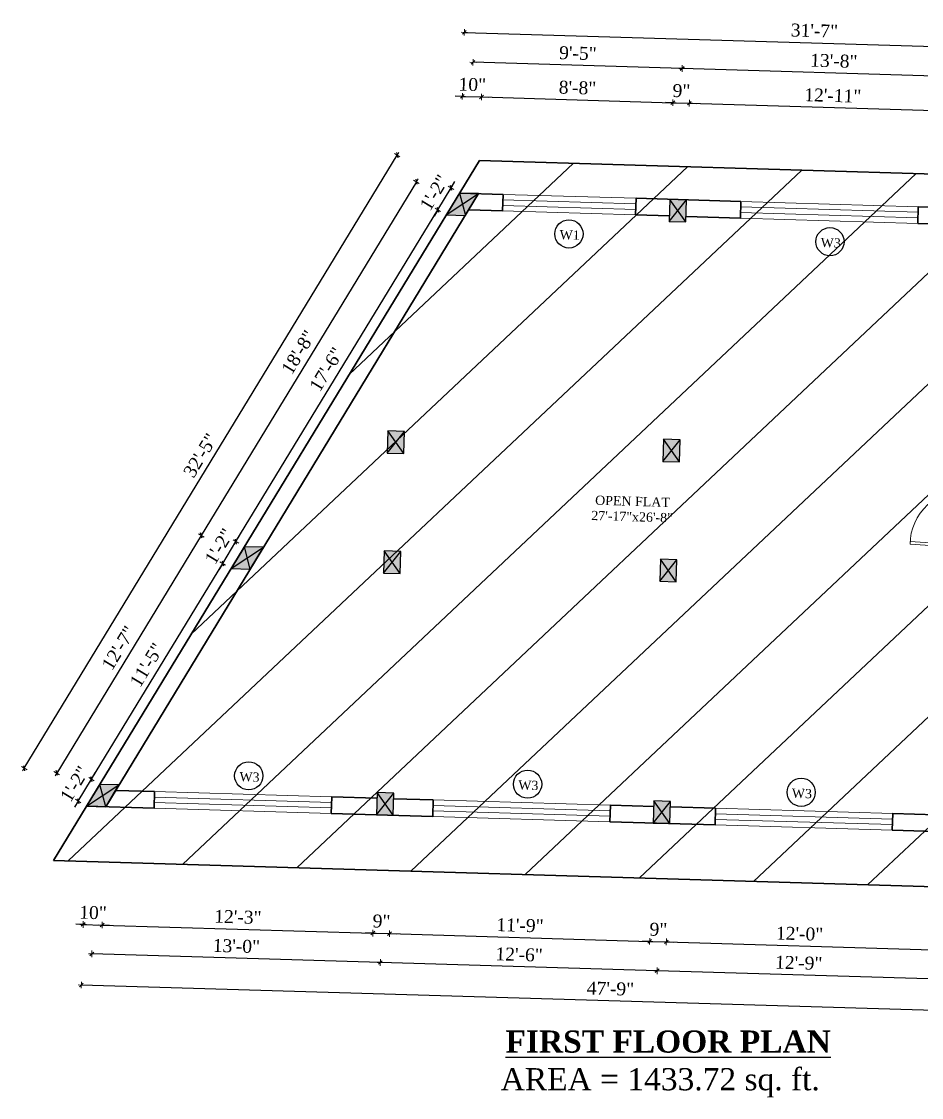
# Model space of a CAD drawing. Header units: inches. Extents: x 4069 to 291496, y -47643 to 12535.
# Drawn here: x 120835 to 121322, y -23437 to -22855 of the extents above; entities that cross this region are included whole.
import ezdxf

# ---------------------------------------------------------------- set-up
doc = ezdxf.new("R2010")
doc.units = ezdxf.units.IN
doc.header["$LTSCALE"] = 5
doc.header["$MEASUREMENT"] = 0
for name, color, linetype, lineweight in [('A-WALL', 7, 'Continuous', 9), ('Dimension', 7, 'Continuous', 18), ('DOOR', 62, 'Continuous', 0), ('Dw', 2, 'Continuous', 18)]:
    doc.layers.add(name, color=color, linetype=linetype, lineweight=lineweight)
doc.layers.add('dim line', color=7, linetype='Continuous', lineweight=15, true_color=0xfab2b2)
doc.layers.add('TEXT', color=6, linetype='Continuous')
doc.layers.add('WALL', color=7, linetype='Continuous')
doc.styles.add('ordinary', font='times.ttf')
doc.dimstyles.new('Copy of 96', dxfattribs={"dimtxt": 7, "dimasz": 4, "dimexe": 0.5, "dimexo": 0.5, "dimgap": 3, "dimtad": 1, "dimdec": 1, "dimzin": 11, "dimdsep": 46, "dimlunit": 4, "dimtxsty": 'ordinary', "dimblk": 'OBLIQUE', "dimcen": 0.09, "dimse1": 1, "dimse2": 1, "dimclrt": 6, "dimazin": 0, "dimtfac": 1, "dimtdec": 1, "dimtix": 1, "dimtmove": 2, "dimatfit": 3, "dimldrblk": 'leader', "dimfxl": 0.5, "dimfxlon": 1, "dimtolj": 1, "dimtzin": 0, "dimarcsym": 0})

# ---------------------------------------------------------------- blocks, each defined once
blk = doc.blocks.new('c2a')
at = {"color": 1, "ltscale": 5}
for p, q in [((18091.63, 4625.76), (18084.82, 4613.76)), ((18101.98, 4625.76), (18091.63, 4625.76)), ((18095.17, 4613.76), (18101.98, 4625.76)), ((18084.82, 4613.76), (18095.17, 4613.76))]:
    blk.add_line(p, q, dxfattribs=at)
blk = doc.blocks.new('A$C27B36B59')
at = {"layer": 'DOOR'}
for p, q in [((0, 4), (0, 0)), ((2.5, 4), (0, 4)), ((0, 0), (3, 0)), ((2.5, 2.5), (2.5, 4)), ((3, 2.5), (2.5, 2.5)), ((3, 0), (3, 2.5))]:
    blk.add_line(p, q, dxfattribs=at)
for centre, radius, start, end in [((-1.4, -0.54), 4.75, 22.14107, 72.83803), ((1.34, 2.09), 1.64, 45.13802, 144.89476), ((2.21, 0.3), 2.49, 83.31492, 152.65798), ((0.13, 0.37), 2.05, 349.48753, 93.68048), ((1.96, -0.47), 2.01, 58.74475, 166.49498), ((-0.06, 0.32), 1.13, 343.54197, 86.94698), ((2.08, -0.4), 1.17, 38.28162, 160.15192)]:
    blk.add_arc(centre, radius, start, end, dxfattribs=at)
blk = doc.blocks.new('D2')
at = {"layer": 'DOOR'}
for p, q in [((74473.95, 24047.59), (74473.95, 24018.09)), ((74473.95, 24047.59), (74475.45, 24047.59)), ((74475.45, 24047.59), (74475.45, 24018.13))]:
    blk.add_line(p, q, dxfattribs=at)
blk.add_arc((74473.95, 24047.59), 29.5, 180, 272.9146, dxfattribs=at)
at = {"layer": 'DOOR', "xscale": -1, "rotation": 180}
blk.add_blockref('A$C27B36B59', (74441.95, 24050.09), dxfattribs=at)
at = {"layer": 'DOOR', "rotation": 180}
blk.add_blockref('A$C27B36B59', (74477.95, 24050.09), dxfattribs=at)
blk = doc.blocks.new('oblique')
at = {"color": 0, "lineweight": -2}
blk.add_line((0.25, 0.25), (-0.25, -0.25), dxfattribs=at)
at = {"layer": 'dim line', "lineweight": 9}
for p, q in [((-0.4375, 0), (0.4375, 0)), ((0, 0.4375), (0, -0.4375))]:
    blk.add_line(p, q, dxfattribs=at)
blk = doc.blocks.new('*D3233')
at = {"layer": 'A-WALL', "color": 0, "lineweight": -2, "ltscale": 50, "transparency": 16777216}
blk.add_line((121332.22, -23373.31), (121179.29, -23368.75), dxfattribs=at)
at = {"layer": 'Defpoints', "color": 0, "ltscale": 50, "transparency": 16777216}
for p in [(121181.67, -23288.85), (121334.61, -23293.42), (121179.29, -23368.75)]:
    blk.add_point(p, dxfattribs=at)
at = {"layer": 'A-WALL', "color": 0, "lineweight": -2, "ltscale": 50, "transparency": 16777216, "xscale": 4, "yscale": 4, "zscale": 4}
for p, rotation in [((121179.29, -23368.75), 178.2899854281422), ((121332.22, -23373.31), 358.2899854281421)]:
    blk.add_blockref('oblique', p, dxfattribs=dict(at, rotation=rotation))
at = {"layer": 'A-WALL', "color": 6, "ltscale": 50, "transparency": 16777216, "insert": (121255.95, -23364.46), "char_height": 7, "attachment_point": 5, "rotation": 358.28999, "style": 'ordinary'}
blk.add_mtext('\\A1;12\'-9"', dxfattribs=at)
blk = doc.blocks.new('_OBLIQUE')
at = {"color": 0, "linetype": 'ByBlock'}
blk.add_line((-0.5, -0.5), (0.5, 0.5), dxfattribs=at)
blk = doc.blocks.new('leader')
at = {"layer": 'Dimension'}
for p, q in [((0, -4.33), (0, 4.33)), ((-4.42, 0), (4.42, 0))]:
    blk.add_line(p, q, dxfattribs=at)
blk = doc.blocks.new('*D3234')
at = {"layer": 'A-WALL', "color": 0, "lineweight": -2, "ltscale": 50, "transparency": 16777216}
blk.add_line((121179.29, -23368.75), (121029.36, -23364.27), dxfattribs=at)
at = {"layer": 'Defpoints', "color": 0, "ltscale": 50, "transparency": 16777216}
for p in [(121031.74, -23284.38), (121181.67, -23288.85), (121029.36, -23364.27)]:
    blk.add_point(p, dxfattribs=at)
at = {"layer": 'A-WALL', "color": 0, "lineweight": -2, "ltscale": 50, "transparency": 16777216, "xscale": 4, "yscale": 4, "zscale": 4}
for p, rotation in [((121029.36, -23364.27), 178.2899854281422), ((121179.29, -23368.75), 358.2899854281421)]:
    blk.add_blockref('oblique', p, dxfattribs=dict(at, rotation=rotation))
at = {"layer": 'A-WALL', "color": 6, "ltscale": 50, "transparency": 16777216, "insert": (121104.52, -23359.95), "char_height": 7, "attachment_point": 5, "rotation": 358.28999, "style": 'ordinary'}
blk.add_mtext('\\A1;12\'-6"', dxfattribs=at)
blk = doc.blocks.new('*D3235')
at = {"layer": 'A-WALL', "color": 0, "lineweight": -2, "ltscale": 50, "transparency": 16777216}
blk.add_line((121029.36, -23364.27), (120873.1, -23359.6), dxfattribs=at)
at = {"layer": 'Defpoints', "color": 0, "ltscale": 50, "transparency": 16777216}
for p in [(120875.49, -23279.71), (121031.74, -23284.38), (120873.1, -23359.6)]:
    blk.add_point(p, dxfattribs=at)
at = {"layer": 'A-WALL', "color": 0, "lineweight": -2, "ltscale": 50, "transparency": 16777216, "xscale": 4, "yscale": 4, "zscale": 4}
for p, rotation in [((120873.1, -23359.6), 178.2899854281422), ((121029.36, -23364.27), 358.2899854281421)]:
    blk.add_blockref('oblique', p, dxfattribs=dict(at, rotation=rotation))
at = {"layer": 'A-WALL', "color": 6, "ltscale": 50, "transparency": 16777216, "insert": (120951.42, -23355.38), "char_height": 7, "attachment_point": 5, "rotation": 358.28999, "style": 'ordinary'}
blk.add_mtext('\\A1;13\'-0"', dxfattribs=at)
blk = doc.blocks.new('*D3236')
at = {"layer": 'A-WALL', "color": 0, "lineweight": -2, "ltscale": 50, "transparency": 16777216}
blk.add_line((121440.17, -23393.57), (120867.42, -23376.47), dxfattribs=at)
at = {"layer": 'Defpoints', "color": 0, "ltscale": 50, "transparency": 16777216}
for p in [(120870.31, -23279.56), (121443.06, -23296.66), (120867.42, -23376.47)]:
    blk.add_point(p, dxfattribs=at)
at = {"layer": 'A-WALL', "color": 0, "lineweight": -2, "ltscale": 50, "transparency": 16777216, "xscale": 4, "yscale": 4, "zscale": 4}
for p, rotation in [((120867.42, -23376.47), 178.2899854281422), ((121440.17, -23393.57), 358.2899854281421)]:
    blk.add_blockref('oblique', p, dxfattribs=dict(at, rotation=rotation))
at = {"layer": 'A-WALL', "color": 6, "ltscale": 50, "transparency": 16777216, "insert": (121153.99, -23378.45), "char_height": 7, "attachment_point": 5, "rotation": 358.28999, "style": 'ordinary'}
blk.add_mtext('\\A1;47\'-9"', dxfattribs=at)
blk = doc.blocks.new('*D3237')
at = {"layer": 'A-WALL', "color": 0, "lineweight": -2, "ltscale": 50, "transparency": 16777216}
for p, q in [((120872.92, -23264.99), (120875, -23261.57)), ((120865.75, -23276.78), (120872.92, -23264.99)), ((120865.75, -23276.78), (120863.67, -23280.2))]:
    blk.add_line(p, q, dxfattribs=at)
at = {"layer": 'Defpoints', "color": 0, "ltscale": 50, "transparency": 16777216}
for p in [(120872.92, -23264.99), (120877.48, -23267.77), (120870.31, -23279.56)]:
    blk.add_point(p, dxfattribs=at)
at = {"layer": 'A-WALL', "color": 0, "lineweight": -2, "ltscale": 50, "transparency": 16777216, "xscale": 4, "yscale": 4, "zscale": 4}
for p, rotation in [((120872.92, -23264.99), 238.701470922421), ((120865.75, -23276.78), 58.70147092242097)]:
    blk.add_blockref('oblique', p, dxfattribs=dict(at, rotation=rotation))
at = {"layer": 'A-WALL', "color": 6, "ltscale": 50, "transparency": 16777216, "insert": (120863.78, -23267.51), "char_height": 7, "attachment_point": 5, "rotation": 58.70147, "style": 'ordinary'}
blk.add_mtext('\\A1;1\'-2"', dxfattribs=at)
blk = doc.blocks.new('*D3238')
at = {"layer": 'A-WALL', "color": 0, "lineweight": -2, "ltscale": 50, "transparency": 16777216}
blk.add_line((120872.92, -23264.99), (120944.01, -23148.06), dxfattribs=at)
at = {"layer": 'Defpoints', "color": 0, "ltscale": 50, "transparency": 16777216}
for p in [(120944.01, -23148.06), (120948.57, -23150.84), (120877.48, -23267.77)]:
    blk.add_point(p, dxfattribs=at)
at = {"layer": 'A-WALL', "color": 0, "lineweight": -2, "ltscale": 50, "transparency": 16777216, "xscale": 4, "yscale": 4, "zscale": 4}
for p, rotation in [((120944.01, -23148.06), 58.70147092269985), ((120872.92, -23264.99), 238.7014709226999)]:
    blk.add_blockref('oblique', p, dxfattribs=dict(at, rotation=rotation))
at = {"layer": 'A-WALL', "color": 6, "ltscale": 50, "transparency": 16777216, "insert": (120902.86, -23203.12), "char_height": 7, "attachment_point": 5, "rotation": 58.70147, "style": 'ordinary'}
blk.add_mtext('\\A1;11\'-5"', dxfattribs=at)
blk = doc.blocks.new('*D3239')
at = {"layer": 'A-WALL', "color": 0, "lineweight": -2, "ltscale": 50, "transparency": 16777216}
for p, q in [((120951.18, -23136.27), (120953.26, -23132.85)), ((120944.01, -23148.06), (120951.18, -23136.27)), ((120944.01, -23148.06), (120941.93, -23151.48))]:
    blk.add_line(p, q, dxfattribs=at)
at = {"layer": 'Defpoints', "color": 0, "ltscale": 50, "transparency": 16777216}
for p in [(120951.18, -23136.27), (120955.74, -23139.05), (120948.57, -23150.84)]:
    blk.add_point(p, dxfattribs=at)
at = {"layer": 'A-WALL', "color": 0, "lineweight": -2, "ltscale": 50, "transparency": 16777216, "xscale": 4, "yscale": 4, "zscale": 4}
for p, rotation in [((120951.18, -23136.27), 238.7014709226999), ((120944.01, -23148.06), 58.70147092269987)]:
    blk.add_blockref('oblique', p, dxfattribs=dict(at, rotation=rotation))
at = {"layer": 'A-WALL', "color": 6, "ltscale": 50, "transparency": 16777216, "insert": (120942.04, -23138.79), "char_height": 7, "attachment_point": 5, "rotation": 58.70147, "style": 'ordinary'}
blk.add_mtext('\\A1;1\'-2"', dxfattribs=at)
blk = doc.blocks.new('*D3240')
at = {"layer": 'A-WALL', "color": 0, "lineweight": -2, "ltscale": 50, "transparency": 16777216}
blk.add_line((120951.18, -23136.27), (121060.5, -22956.45), dxfattribs=at)
at = {"layer": 'Defpoints', "color": 0, "ltscale": 50, "transparency": 16777216}
for p in [(121060.5, -22956.45), (121065.07, -22959.23), (120955.74, -23139.05)]:
    blk.add_point(p, dxfattribs=at)
at = {"layer": 'A-WALL', "color": 0, "lineweight": -2, "ltscale": 50, "transparency": 16777216, "xscale": 4, "yscale": 4, "zscale": 4}
for p, rotation in [((121060.5, -22956.45), 58.70147092269985), ((120951.18, -23136.27), 238.7014709226999)]:
    blk.add_blockref('oblique', p, dxfattribs=dict(at, rotation=rotation))
at = {"layer": 'A-WALL', "color": 6, "ltscale": 50, "transparency": 16777216, "insert": (121000.23, -23042.95), "char_height": 7, "attachment_point": 5, "rotation": 58.70147, "style": 'ordinary'}
blk.add_mtext('\\A1;17\'-6"', dxfattribs=at)
blk = doc.blocks.new('*D3241')
at = {"layer": 'A-WALL', "color": 0, "lineweight": -2, "ltscale": 50, "transparency": 16777216}
for p, q in [((121067.67, -22944.66), (121069.75, -22941.24)), ((121060.5, -22956.45), (121067.67, -22944.66)), ((121060.5, -22956.45), (121058.42, -22959.87))]:
    blk.add_line(p, q, dxfattribs=at)
at = {"layer": 'Defpoints', "color": 0, "ltscale": 50, "transparency": 16777216}
for p in [(121067.67, -22944.66), (121072.24, -22947.44), (121065.07, -22959.23)]:
    blk.add_point(p, dxfattribs=at)
at = {"layer": 'A-WALL', "color": 0, "lineweight": -2, "ltscale": 50, "transparency": 16777216, "xscale": 4, "yscale": 4, "zscale": 4}
for p, rotation in [((121067.67, -22944.66), 238.7014709226999), ((121060.5, -22956.45), 58.70147092269987)]:
    blk.add_blockref('oblique', p, dxfattribs=dict(at, rotation=rotation))
at = {"layer": 'A-WALL', "color": 6, "ltscale": 50, "transparency": 16777216, "insert": (121058.53, -22947.18), "char_height": 7, "attachment_point": 5, "rotation": 58.70147, "style": 'ordinary'}
blk.add_mtext('\\A1;1\'-2"', dxfattribs=at)
blk = doc.blocks.new('*D3242')
at = {"layer": 'A-WALL', "color": 0, "lineweight": -2, "ltscale": 50, "transparency": 16777216}
blk.add_line((121048.87, -22941.3), (120932.38, -23132.91), dxfattribs=at)
at = {"layer": 'Defpoints', "color": 0, "ltscale": 50, "transparency": 16777216}
for p in [(121068.65, -22953.33), (120932.38, -23132.91), (120952.16, -23144.94)]:
    blk.add_point(p, dxfattribs=at)
at = {"layer": 'A-WALL', "color": 0, "lineweight": -2, "ltscale": 50, "transparency": 16777216, "xscale": 4, "yscale": 4, "zscale": 4}
for p, rotation in [((121048.87, -22941.3), 58.70147092240706), ((120932.38, -23132.91), 238.7014709224071)]:
    blk.add_blockref('oblique', p, dxfattribs=dict(at, rotation=rotation))
at = {"layer": 'A-WALL', "color": 6, "ltscale": 50, "transparency": 16777216, "insert": (120985.02, -23033.7), "char_height": 7, "attachment_point": 5, "rotation": 58.70147, "style": 'ordinary'}
blk.add_mtext('\\A1;18\'-8"', dxfattribs=at)
blk = doc.blocks.new('*D3243')
at = {"layer": 'A-WALL', "color": 0, "lineweight": -2, "ltscale": 50, "transparency": 16777216}
blk.add_line((120932.38, -23132.91), (120854.12, -23261.64), dxfattribs=at)
at = {"layer": 'Defpoints', "color": 0, "ltscale": 50, "transparency": 16777216}
for p in [(120952.16, -23144.94), (120854.12, -23261.64), (120873.9, -23273.66)]:
    blk.add_point(p, dxfattribs=at)
at = {"layer": 'A-WALL', "color": 0, "lineweight": -2, "ltscale": 50, "transparency": 16777216, "xscale": 4, "yscale": 4, "zscale": 4}
for p, rotation in [((120932.38, -23132.91), 58.70147092269987), ((120854.12, -23261.64), 238.7014709226999)]:
    blk.add_blockref('oblique', p, dxfattribs=dict(at, rotation=rotation))
at = {"layer": 'A-WALL', "color": 6, "ltscale": 50, "transparency": 16777216, "insert": (120887.63, -23193.86), "char_height": 7, "attachment_point": 5, "rotation": 58.70147, "style": 'ordinary'}
blk.add_mtext('\\A1;12\'-7"', dxfattribs=at)
blk = doc.blocks.new('*D3244')
at = {"layer": 'A-WALL', "color": 0, "lineweight": -2, "ltscale": 50, "transparency": 16777216}
blk.add_line((120836.54, -23259.02), (121038.46, -22926.9), dxfattribs=at)
at = {"layer": 'Defpoints', "color": 0, "ltscale": 50, "transparency": 16777216}
for p in [(121038.46, -22926.9), (121072.24, -22947.44), (120870.31, -23279.56)]:
    blk.add_point(p, dxfattribs=at)
at = {"layer": 'A-WALL', "color": 0, "lineweight": -2, "ltscale": 50, "transparency": 16777216, "xscale": 4, "yscale": 4, "zscale": 4}
for p, rotation in [((121038.46, -22926.9), 58.70147092240533), ((120836.54, -23259.02), 238.7014709224053)]:
    blk.add_blockref('oblique', p, dxfattribs=dict(at, rotation=rotation))
at = {"layer": 'A-WALL', "color": 6, "ltscale": 50, "transparency": 16777216, "insert": (120931.89, -23089.55), "char_height": 7, "attachment_point": 5, "rotation": 58.70147, "style": 'ordinary'}
blk.add_mtext('\\A1;32\'-5"', dxfattribs=at)
blk = doc.blocks.new('*D3245')
at = {"layer": 'A-WALL', "color": 0, "lineweight": -2, "ltscale": 50, "transparency": 16777216}
for p, q in [((121073.8, -22895.09), (121069.8, -22894.97)), ((121073.8, -22895.09), (121084.14, -22895.4)), ((121084.14, -22895.4), (121088.14, -22895.52))]:
    blk.add_line(p, q, dxfattribs=at)
at = {"layer": 'Defpoints', "color": 0, "ltscale": 50, "transparency": 16777216}
for p in [(121084.14, -22895.4), (121072.24, -22947.44), (121082.58, -22947.74)]:
    blk.add_point(p, dxfattribs=at)
at = {"layer": 'A-WALL', "color": 0, "lineweight": -2, "ltscale": 50, "transparency": 16777216, "xscale": 4, "yscale": 4, "zscale": 4}
for p, rotation in [((121073.8, -22895.09), 358.2899854281655), ((121084.14, -22895.4), 178.2899854281655)]:
    blk.add_blockref('oblique', p, dxfattribs=dict(at, rotation=rotation))
at = {"layer": 'A-WALL', "color": 6, "ltscale": 50, "transparency": 16777216, "insert": (121079.17, -22888.68), "char_height": 7, "attachment_point": 5, "rotation": 358.28999, "style": 'ordinary'}
blk.add_mtext('\\A1;10"', dxfattribs=at)
blk = doc.blocks.new('*D3246')
at = {"layer": 'A-WALL', "color": 0, "lineweight": -2, "ltscale": 50, "transparency": 16777216}
blk.add_line((121084.14, -22895.4), (121187.75, -22898.49), dxfattribs=at)
at = {"layer": 'Defpoints', "color": 0, "ltscale": 50, "transparency": 16777216}
for p in [(121187.75, -22898.49), (121082.58, -22947.74), (121186.18, -22950.84)]:
    blk.add_point(p, dxfattribs=at)
at = {"layer": 'A-WALL', "color": 0, "lineweight": -2, "ltscale": 50, "transparency": 16777216, "xscale": 4, "yscale": 4, "zscale": 4}
for p, rotation in [((121084.14, -22895.4), 178.2899854281422), ((121187.75, -22898.49), 358.2899854281421)]:
    blk.add_blockref('oblique', p, dxfattribs=dict(at, rotation=rotation))
at = {"layer": 'A-WALL', "color": 6, "ltscale": 50, "transparency": 16777216, "insert": (121136.14, -22890.38), "char_height": 7, "attachment_point": 5, "rotation": 358.28999, "style": 'ordinary'}
blk.add_mtext('\\A1;8\'-8"', dxfattribs=at)
blk = doc.blocks.new('*D3247')
at = {"layer": 'A-WALL', "color": 0, "lineweight": -2, "ltscale": 50, "transparency": 16777216}
for p, q in [((121187.75, -22898.49), (121183.75, -22898.37)), ((121187.75, -22898.49), (121196.74, -22898.76)), ((121196.74, -22898.76), (121200.74, -22898.88))]:
    blk.add_line(p, q, dxfattribs=at)
at = {"layer": 'Defpoints', "color": 0, "ltscale": 50, "transparency": 16777216}
for p in [(121196.74, -22898.76), (121186.18, -22950.84), (121195.18, -22951.11)]:
    blk.add_point(p, dxfattribs=at)
at = {"layer": 'A-WALL', "color": 0, "lineweight": -2, "ltscale": 50, "transparency": 16777216, "xscale": 4, "yscale": 4, "zscale": 4}
for p, rotation in [((121187.75, -22898.49), 358.2899854281421), ((121196.74, -22898.76), 178.2899854281422)]:
    blk.add_blockref('oblique', p, dxfattribs=dict(at, rotation=rotation))
at = {"layer": 'A-WALL', "color": 6, "ltscale": 50, "transparency": 16777216, "insert": (121192.44, -22892.06), "char_height": 7, "attachment_point": 5, "rotation": 358.28999, "style": 'ordinary'}
blk.add_mtext('\\A1;9"', dxfattribs=at)
blk = doc.blocks.new('*D3248')
at = {"layer": 'A-WALL', "color": 0, "lineweight": -2, "ltscale": 50, "transparency": 16777216}
blk.add_line((121196.74, -22898.76), (121351.67, -22903.38), dxfattribs=at)
at = {"layer": 'Defpoints', "color": 0, "ltscale": 50, "transparency": 16777216}
for p in [(121351.67, -22903.38), (121195.18, -22951.11), (121350.11, -22955.73)]:
    blk.add_point(p, dxfattribs=at)
at = {"layer": 'A-WALL', "color": 0, "lineweight": -2, "ltscale": 50, "transparency": 16777216, "xscale": 4, "yscale": 4, "zscale": 4}
for p, rotation in [((121196.74, -22898.76), 178.2899854281422), ((121351.67, -22903.38), 358.2899854281421)]:
    blk.add_blockref('oblique', p, dxfattribs=dict(at, rotation=rotation))
at = {"layer": 'A-WALL', "color": 6, "ltscale": 50, "transparency": 16777216, "insert": (121274.4, -22894.57), "char_height": 7, "attachment_point": 5, "rotation": 358.28999, "style": 'ordinary'}
blk.add_mtext('\\A1;12\'-11"', dxfattribs=at)
blk = doc.blocks.new('*D3253')
at = {"layer": 'A-WALL', "color": 0, "lineweight": -2, "ltscale": 50, "transparency": 16777216}
blk.add_line((121356.73, -22884.85), (121192.8, -22879.96), dxfattribs=at)
at = {"layer": 'Defpoints', "color": 0, "ltscale": 50, "transparency": 16777216}
for p in [(121192.8, -22879.96), (121190.68, -22950.97), (121354.61, -22955.87)]:
    blk.add_point(p, dxfattribs=at)
at = {"layer": 'A-WALL', "color": 0, "lineweight": -2, "ltscale": 50, "transparency": 16777216, "xscale": 4, "yscale": 4, "zscale": 4}
for p, rotation in [((121192.8, -22879.96), 178.2899854281422), ((121356.73, -22884.85), 358.2899854281421)]:
    blk.add_blockref('oblique', p, dxfattribs=dict(at, rotation=rotation))
at = {"layer": 'A-WALL', "color": 6, "ltscale": 50, "transparency": 16777216, "insert": (121274.96, -22875.84), "char_height": 7, "attachment_point": 5, "rotation": 358.28999, "style": 'ordinary'}
blk.add_mtext('\\A1;13\'-8"', dxfattribs=at)
blk = doc.blocks.new('*D3254')
at = {"layer": 'A-WALL', "color": 0, "lineweight": -2, "ltscale": 50, "transparency": 16777216}
blk.add_line((121192.8, -22879.96), (121079.53, -22876.57), dxfattribs=at)
at = {"layer": 'Defpoints', "color": 0, "ltscale": 50, "transparency": 16777216}
for p in [(121079.53, -22876.57), (121077.41, -22947.59), (121190.68, -22950.97)]:
    blk.add_point(p, dxfattribs=at)
at = {"layer": 'A-WALL', "color": 0, "lineweight": -2, "ltscale": 50, "transparency": 16777216, "xscale": 4, "yscale": 4, "zscale": 4}
for p, rotation in [((121079.53, -22876.57), 178.2899854281422), ((121192.8, -22879.96), 358.2899854281421)]:
    blk.add_blockref('oblique', p, dxfattribs=dict(at, rotation=rotation))
at = {"layer": 'A-WALL', "color": 6, "ltscale": 50, "transparency": 16777216, "insert": (121136.36, -22871.7), "char_height": 7, "attachment_point": 5, "rotation": 358.28999, "style": 'ordinary'}
blk.add_mtext('\\A1;9\'-5"', dxfattribs=at)
blk = doc.blocks.new('*D3255')
at = {"layer": 'A-WALL', "color": 0, "lineweight": -2, "ltscale": 50, "transparency": 16777216}
blk.add_line((121074.83, -22860.41), (121453.66, -22871.72), dxfattribs=at)
at = {"layer": 'Defpoints', "color": 0, "ltscale": 50, "transparency": 16777216}
for p in [(121453.66, -22871.72), (121072.24, -22947.44), (121451.07, -22958.75)]:
    blk.add_point(p, dxfattribs=at)
at = {"layer": 'A-WALL', "color": 0, "lineweight": -2, "ltscale": 50, "transparency": 16777216, "xscale": 4, "yscale": 4, "zscale": 4}
for p, rotation in [((121074.83, -22860.41), 178.2899854281422), ((121453.66, -22871.72), 358.2899854281421)]:
    blk.add_blockref('oblique', p, dxfattribs=dict(at, rotation=rotation))
at = {"layer": 'A-WALL', "color": 6, "ltscale": 50, "transparency": 16777216, "insert": (121264.45, -22859.5), "char_height": 7, "attachment_point": 5, "rotation": 358.28999, "style": 'ordinary'}
blk.add_mtext('\\A1;31\'-7"', dxfattribs=at)
blk = doc.blocks.new('*D3256')
at = {"layer": 'A-WALL', "color": 0, "lineweight": -2, "ltscale": 50, "transparency": 16777216}
for p, q in [((120868.4, -23343.66), (120864.4, -23343.54)), ((120868.4, -23343.66), (120878.74, -23343.97)), ((120878.74, -23343.97), (120882.74, -23344.08))]:
    blk.add_line(p, q, dxfattribs=at)
at = {"layer": 'Defpoints', "color": 0, "ltscale": 50, "transparency": 16777216}
for p in [(120870.31, -23279.56), (120880.66, -23279.87), (120878.74, -23343.97)]:
    blk.add_point(p, dxfattribs=at)
at = {"layer": 'A-WALL', "color": 0, "lineweight": -2, "ltscale": 50, "transparency": 16777216, "xscale": 4, "yscale": 4, "zscale": 4}
for p, rotation in [((120868.4, -23343.66), 358.2899854281421), ((120878.74, -23343.97), 178.2899854281422)]:
    blk.add_blockref('oblique', p, dxfattribs=dict(at, rotation=rotation))
at = {"layer": 'A-WALL', "color": 6, "ltscale": 50, "transparency": 16777216, "insert": (120873.77, -23337.25), "char_height": 7, "attachment_point": 5, "rotation": 358.28999, "style": 'ordinary'}
blk.add_mtext('\\A1;10"', dxfattribs=at)
blk = doc.blocks.new('*D3257')
at = {"layer": 'A-WALL', "color": 0, "lineweight": -2, "ltscale": 50, "transparency": 16777216}
blk.add_line((120878.74, -23343.97), (121025.33, -23348.34), dxfattribs=at)
at = {"layer": 'Defpoints', "color": 0, "ltscale": 50, "transparency": 16777216}
for p in [(120880.66, -23279.87), (121027.24, -23284.24), (121025.33, -23348.34)]:
    blk.add_point(p, dxfattribs=at)
at = {"layer": 'A-WALL', "color": 0, "lineweight": -2, "ltscale": 50, "transparency": 16777216, "xscale": 4, "yscale": 4, "zscale": 4}
for p, rotation in [((120878.74, -23343.97), 178.2899854281422), ((121025.33, -23348.34), 358.2899854281421)]:
    blk.add_blockref('oblique', p, dxfattribs=dict(at, rotation=rotation))
at = {"layer": 'A-WALL', "color": 6, "ltscale": 50, "transparency": 16777216, "insert": (120952.23, -23339.6), "char_height": 7, "attachment_point": 5, "rotation": 358.28999, "style": 'ordinary'}
blk.add_mtext('\\A1;12\'-3"', dxfattribs=at)
blk = doc.blocks.new('*D3258')
at = {"layer": 'A-WALL', "color": 0, "lineweight": -2, "ltscale": 50, "transparency": 16777216}
for p, q in [((121025.33, -23348.34), (121021.33, -23348.22)), ((121025.33, -23348.34), (121034.33, -23348.61)), ((121034.33, -23348.61), (121038.32, -23348.73))]:
    blk.add_line(p, q, dxfattribs=at)
at = {"layer": 'Defpoints', "color": 0, "ltscale": 50, "transparency": 16777216}
for p in [(121027.24, -23284.24), (121036.24, -23284.51), (121034.33, -23348.61)]:
    blk.add_point(p, dxfattribs=at)
at = {"layer": 'A-WALL', "color": 0, "lineweight": -2, "ltscale": 50, "transparency": 16777216, "xscale": 4, "yscale": 4, "zscale": 4}
for p, rotation in [((121025.33, -23348.34), 358.2899854281421), ((121034.33, -23348.61), 178.2899854281422)]:
    blk.add_blockref('oblique', p, dxfattribs=dict(at, rotation=rotation))
at = {"layer": 'A-WALL', "color": 6, "ltscale": 50, "transparency": 16777216, "insert": (121030.02, -23341.91), "char_height": 7, "attachment_point": 5, "rotation": 358.28999, "style": 'ordinary'}
blk.add_mtext('\\A1;9"', dxfattribs=at)
blk = doc.blocks.new('*D3259')
at = {"layer": 'A-WALL', "color": 0, "lineweight": -2, "ltscale": 50, "transparency": 16777216}
blk.add_line((121034.33, -23348.61), (121175.26, -23352.82), dxfattribs=at)
at = {"layer": 'Defpoints', "color": 0, "ltscale": 50, "transparency": 16777216}
for p in [(121036.24, -23284.51), (121177.18, -23288.72), (121175.26, -23352.82)]:
    blk.add_point(p, dxfattribs=at)
at = {"layer": 'A-WALL', "color": 0, "lineweight": -2, "ltscale": 50, "transparency": 16777216, "xscale": 4, "yscale": 4, "zscale": 4}
for p, rotation in [((121034.33, -23348.61), 178.2899854281422), ((121175.26, -23352.82), 358.2899854281421)]:
    blk.add_blockref('oblique', p, dxfattribs=dict(at, rotation=rotation))
at = {"layer": 'A-WALL', "color": 6, "ltscale": 50, "transparency": 16777216, "insert": (121104.99, -23344.15), "char_height": 7, "attachment_point": 5, "rotation": 358.28999, "style": 'ordinary'}
blk.add_mtext('\\A1;11\'-9"', dxfattribs=at)
blk = doc.blocks.new('*D3260')
at = {"layer": 'A-WALL', "color": 0, "lineweight": -2, "ltscale": 50, "transparency": 16777216}
for p, q in [((121175.26, -23352.82), (121171.26, -23352.7)), ((121175.26, -23352.82), (121184.26, -23353.09)), ((121184.26, -23353.09), (121188.26, -23353.21))]:
    blk.add_line(p, q, dxfattribs=at)
at = {"layer": 'Defpoints', "color": 0, "ltscale": 50, "transparency": 16777216}
for p in [(121177.18, -23288.72), (121186.17, -23288.99), (121184.26, -23353.09)]:
    blk.add_point(p, dxfattribs=at)
at = {"layer": 'A-WALL', "color": 0, "lineweight": -2, "ltscale": 50, "transparency": 16777216, "xscale": 4, "yscale": 4, "zscale": 4}
for p, rotation in [((121175.26, -23352.82), 358.2899854281421), ((121184.26, -23353.09), 178.2899854281422)]:
    blk.add_blockref('oblique', p, dxfattribs=dict(at, rotation=rotation))
at = {"layer": 'A-WALL', "color": 6, "ltscale": 50, "transparency": 16777216, "insert": (121179.96, -23346.38), "char_height": 7, "attachment_point": 5, "rotation": 358.28999, "style": 'ordinary'}
blk.add_mtext('\\A1;9"', dxfattribs=at)
blk = doc.blocks.new('*D3261')
at = {"layer": 'A-WALL', "color": 0, "lineweight": -2, "ltscale": 50, "transparency": 16777216}
blk.add_line((121184.26, -23353.09), (121328.19, -23357.38), dxfattribs=at)
at = {"layer": 'Defpoints', "color": 0, "ltscale": 50, "transparency": 16777216}
for p in [(121186.17, -23288.99), (121330.11, -23293.29), (121328.19, -23357.38)]:
    blk.add_point(p, dxfattribs=at)
at = {"layer": 'A-WALL', "color": 0, "lineweight": -2, "ltscale": 50, "transparency": 16777216, "xscale": 4, "yscale": 4, "zscale": 4}
for p, rotation in [((121184.26, -23353.09), 178.2899854281422), ((121328.19, -23357.38), 358.2899854281421)]:
    blk.add_blockref('oblique', p, dxfattribs=dict(at, rotation=rotation))
at = {"layer": 'A-WALL', "color": 6, "ltscale": 50, "transparency": 16777216, "insert": (121256.42, -23348.68), "char_height": 7, "attachment_point": 5, "rotation": 358.28999, "style": 'ordinary'}
blk.add_mtext('\\A1;12\'-0"', dxfattribs=at)
blk = doc.blocks.new('*D3265')
at = {"layer": 'A-WALL', "color": 0, "lineweight": -2, "ltscale": 50, "transparency": 16777216}
for p, q in [((121351.58, -22963.6), (121351.58, -22959.6)), ((121351.58, -22963.6), (121351.58, -22975.6)), ((121351.58, -22975.6), (121351.58, -22979.6))]:
    blk.add_line(p, q, dxfattribs=at)
at = {"layer": 'Defpoints', "color": 0, "ltscale": 50, "transparency": 16777216}
for p in [(121279.98, -22963.6), (121280.05, -22975.6), (121351.58, -22975.6)]:
    blk.add_point(p, dxfattribs=at)
at = {"layer": 'A-WALL', "color": 0, "lineweight": -2, "ltscale": 50, "transparency": 16777216, "xscale": 4, "yscale": 4, "zscale": 4}
for p, rotation in [((121351.58, -22963.6), 270), ((121351.58, -22975.6), 90)]:
    blk.add_blockref('oblique', p, dxfattribs=dict(at, rotation=rotation))
at = {"layer": 'A-WALL', "color": 6, "ltscale": 50, "transparency": 16777216, "insert": (121345.01, -22969.6), "char_height": 7, "attachment_point": 5, "rotation": 90, "style": 'ordinary'}
blk.add_mtext('\\A1;1\'-0"', dxfattribs=at)

msp = doc.modelspace()

# ---------------------------------------------------------------- hatches: boundary and pattern name
at = {"layer": 'WALL', "linetype": 'ByBlock', "ltscale": 5, "true_color": 0xf8991e}
h = msp.add_hatch(dxfattribs=at)
h.set_pattern_fill('ANSI31', color=30, scale=350, angle=-1.71001457)
h.set_pattern_definition([(43.29, (113657.198, -20478.012), (-29.99899, 31.8453), [])])
h.paths.add_polyline_path([(120852.39138, -23309.0368), (121082.98856, -22929.74913), (121451.49302, -22940.75055), (121442.16303, -23326.64399)])
h = msp.add_hatch(color=30, dxfattribs=at)
h.dxf.hatch_style = 1
h.paths.add_polyline_path([(121073.82344, -22953.48621), (121075.41155, -22959.53629), (121082.58038, -22947.74496)])
h.paths.add_polyline_path([(121073.82344, -22953.48621), (121082.58038, -22947.74496), (121072.23533, -22947.43612)])
h.paths.add_polyline_path([(121072.23533, -22947.43612), (121065.0665, -22959.22745), (121073.82344, -22953.48621)])
h.paths.add_polyline_path([(121073.82344, -22953.48621), (121065.0665, -22959.22745), (121075.41155, -22959.53629)])
h = msp.add_hatch(color=30, dxfattribs=at)
h.dxf.hatch_style = 1
h.paths.add_polyline_path([(121190.50342, -22956.9696), (121185.82638, -22962.83264), (121194.82237, -22963.10121)])
h.paths.add_polyline_path([(121194.82237, -22963.10121), (121195.18047, -22951.10656), (121190.50342, -22956.9696)])
h.paths.add_polyline_path([(121190.50342, -22956.9696), (121195.18047, -22951.10656), (121186.18447, -22950.83799)])
h.paths.add_polyline_path([(121186.18447, -22950.83799), (121185.82638, -22962.83264), (121190.50342, -22956.9696)])
h = msp.add_hatch(color=30, dxfattribs=at)
h.dxf.hatch_style = 1
h.paths.add_polyline_path([(121037.76931, -23082.46776), (121033.09227, -23088.3308), (121042.08826, -23088.59937)])
h.paths.add_polyline_path([(121042.08826, -23088.59937), (121042.44635, -23076.60471), (121037.76931, -23082.46776)])
h.paths.add_polyline_path([(121037.76931, -23082.46776), (121042.44635, -23076.60471), (121033.45036, -23076.33614)])
h.paths.add_polyline_path([(121033.45036, -23076.33614), (121033.09227, -23088.3308), (121037.76931, -23082.46776)])
h = msp.add_hatch(color=30, dxfattribs=at)
h.dxf.hatch_style = 1
h.paths.add_polyline_path([(121187.05414, -23086.92454), (121182.3771, -23092.78759), (121191.37309, -23093.05616)])
h.paths.add_polyline_path([(121191.37309, -23093.05616), (121191.73118, -23081.0615), (121187.05414, -23086.92454)])
h.paths.add_polyline_path([(121187.05414, -23086.92454), (121191.73118, -23081.0615), (121182.73519, -23080.79293)])
h.paths.add_polyline_path([(121182.73519, -23080.79293), (121182.3771, -23092.78759), (121187.05414, -23086.92454)])
h = msp.add_hatch(color=30, dxfattribs=at)
h.dxf.hatch_style = 1
h.paths.add_polyline_path([(120957.33004, -23145.09526), (120958.91816, -23151.14535), (120966.08698, -23139.35402)])
h.paths.add_polyline_path([(120957.33004, -23145.09526), (120966.08698, -23139.35402), (120955.74193, -23139.04518)])
h.paths.add_polyline_path([(120955.74193, -23139.04518), (120948.57311, -23150.8365), (120957.33004, -23145.09526)])
h.paths.add_polyline_path([(120957.33004, -23145.09526), (120948.57311, -23150.8365), (120958.91816, -23151.14535)])
h = msp.add_hatch(color=30, dxfattribs=at)
h.dxf.hatch_style = 1
h.paths.add_polyline_path([(121035.82965, -23147.43881), (121031.1526, -23153.30185), (121040.1486, -23153.57042)])
h.paths.add_polyline_path([(121040.1486, -23153.57042), (121040.50669, -23141.57577), (121035.82965, -23147.43881)])
h.paths.add_polyline_path([(121035.82965, -23147.43881), (121040.50669, -23141.57577), (121031.5107, -23141.3072)])
h.paths.add_polyline_path([(121031.5107, -23141.3072), (121031.1526, -23153.30185), (121035.82965, -23147.43881)])
h = msp.add_hatch(color=30, dxfattribs=at)
h.dxf.hatch_style = 1
h.paths.add_polyline_path([(121185.3295, -23151.90202), (121180.65246, -23157.76506), (121189.64845, -23158.03363)])
h.paths.add_polyline_path([(121189.64845, -23158.03363), (121190.00654, -23146.03897), (121185.3295, -23151.90202)])
h.paths.add_polyline_path([(121185.3295, -23151.90202), (121190.00654, -23146.03897), (121181.01055, -23145.7704)])
h.paths.add_polyline_path([(121181.01055, -23145.7704), (121180.65246, -23157.76506), (121185.3295, -23151.90202)])
h = msp.add_hatch(color=30, dxfattribs=at)
h.dxf.hatch_style = 1
h.paths.add_polyline_path([(120879.07038, -23273.81725), (120880.65849, -23279.86733), (120887.82732, -23268.076)])
h.paths.add_polyline_path([(120879.07038, -23273.81725), (120887.82732, -23268.076), (120877.48227, -23267.76716)])
h.paths.add_polyline_path([(120877.48227, -23267.76716), (120870.31344, -23279.55849), (120879.07038, -23273.81725)])
h.paths.add_polyline_path([(120879.07038, -23273.81725), (120870.31344, -23279.55849), (120880.65849, -23279.86733)])
h = msp.add_hatch(color=30, dxfattribs=at)
h.dxf.hatch_style = 1
h.paths.add_polyline_path([(121031.92048, -23278.38047), (121027.24344, -23284.24351), (121036.23943, -23284.51208)])
h.paths.add_polyline_path([(121036.23943, -23284.51208), (121036.59752, -23272.51743), (121031.92048, -23278.38047)])
h.paths.add_polyline_path([(121031.92048, -23278.38047), (121036.59752, -23272.51743), (121027.60153, -23272.24886)])
h.paths.add_polyline_path([(121027.60153, -23272.24886), (121027.24344, -23284.24351), (121031.92048, -23278.38047)])
h = msp.add_hatch(color=30, dxfattribs=at)
h.dxf.hatch_style = 1
h.paths.add_polyline_path([(121181.85368, -23282.85661), (121177.17664, -23288.71966), (121186.17263, -23288.98823)])
h.paths.add_polyline_path([(121186.17263, -23288.98823), (121186.53072, -23276.99357), (121181.85368, -23282.85661)])
h.paths.add_polyline_path([(121181.85368, -23282.85661), (121186.53072, -23276.99357), (121177.53473, -23276.725)])
h.paths.add_polyline_path([(121177.53473, -23276.725), (121177.17664, -23288.71966), (121181.85368, -23282.85661)])

# ---------------------------------------------------------------- linework, layer by layer
at = {"color": 1, "ltscale": 5}
for p, q in [((121065.0665, -22959.22745), (121082.58038, -22947.74496)), ((121072.23533, -22947.43612), (121075.41155, -22959.53629)), ((121185.82638, -22962.83264), (121195.18047, -22951.10656)), ((121194.82237, -22963.10121), (121186.18447, -22950.83799)), ((121033.09227, -23088.3308), (121042.44635, -23076.60471)), ((121042.08826, -23088.59937), (121033.45036, -23076.33614)), ((121182.3771, -23092.78759), (121191.73118, -23081.0615)), ((121191.37309, -23093.05616), (121182.73519, -23080.79293)), ((120948.57311, -23150.8365), (120966.08698, -23139.35402)), ((120958.91816, -23151.14535), (120955.74193, -23139.04518)), ((121031.1526, -23153.30185), (121040.50669, -23141.57577)), ((121040.1486, -23153.57042), (121031.5107, -23141.3072)), ((121189.64845, -23158.03363), (121181.01055, -23145.7704)), ((121180.65246, -23157.76506), (121190.00654, -23146.03897)), ((120870.31344, -23279.55849), (120887.82732, -23268.076)), ((120880.65849, -23279.86733), (120877.48227, -23267.76716)), ((121027.24344, -23284.24351), (121036.59752, -23272.51743)), ((121036.23943, -23284.51208), (121027.60153, -23272.24886)), ((121177.17664, -23288.71966), (121186.53072, -23276.99357)), ((121186.17263, -23288.98823), (121177.53473, -23276.725))]:
    msp.add_line(p, q, dxfattribs=at)
at = {"layer": 'A-WALL', "lineweight": 30}
for p, q in [((120852.39138, -23309.0368), (121082.98856, -22929.74913)), ((121451.49302, -22940.75055), (121082.98856, -22929.74913)), ((120880.65849, -23279.86733), (121082.58038, -22947.74496)), ((121095.84443, -22948.14095), (121072.23533, -22947.43612)), ((121095.57586, -22957.13694), (121095.84443, -22948.14095)), ((121167.5438, -22959.28549), (121167.81237, -22950.2895)), ((121224.66733, -22951.98686), (121167.81237, -22950.2895)), ((121224.39876, -22960.98286), (121224.66733, -22951.98686)), ((121095.57586, -22957.13694), (121077.20376, -22956.58846)), ((121185.91591, -22959.83398), (121167.5438, -22959.28549)), ((121320.35601, -22963.84759), (121320.62458, -22954.8516)), ((121359.10743, -22956.00047), (121320.62458, -22954.8516)), ((121224.39876, -22960.98286), (121194.9119, -22960.10255)), ((121349.84287, -22964.7279), (121320.35601, -22963.84759)), ((120886.03511, -23271.02384), (120907.06576, -23271.65169)), ((120906.79719, -23280.64768), (120907.06576, -23271.65169)), ((120870.31344, -23279.55849), (120906.79719, -23280.64768)), ((121002.75443, -23283.51241), (121003.023, -23274.51642)), ((121003.023, -23274.51642), (121027.51201, -23275.24752)), ((121036.508, -23275.51609), (121057.99851, -23276.15767)), ((121057.72994, -23285.15367), (121057.99851, -23276.15767)), ((121153.68719, -23288.0184), (121153.95576, -23279.02241)), ((121153.95576, -23279.02241), (121177.44521, -23279.72367)), ((121186.4412, -23279.99223), (121210.93037, -23280.72334)), ((121002.75443, -23283.51241), (121057.72994, -23285.15367)), ((121210.6618, -23289.71933), (121210.93037, -23280.72334)), ((121306.61905, -23292.58406), (121306.88762, -23283.58807)), ((121306.88762, -23283.58807), (121330.37707, -23284.28933)), ((121153.68719, -23288.0184), (121210.6618, -23289.71933)), ((121306.61905, -23292.58406), (121351.09923, -23293.91199)), ((120852.39138, -23309.0368), (121442.34747, -23326.6495))]:
    msp.add_line(p, q, dxfattribs=at)
at = {"layer": 'Dw', "color": 3}
for p, q in [((121095.75491, -22951.13962), (121167.72285, -22953.28817)), ((121095.84443, -22948.14095), (121167.81237, -22950.2895)), ((121224.66733, -22951.98686), (121320.62458, -22954.8516)), ((121095.57586, -22957.13694), (121167.5438, -22959.28549)), ((121095.66539, -22954.13828), (121167.63332, -22956.28683)), ((121224.48828, -22957.98419), (121320.44553, -22960.84892)), ((121224.57781, -22954.98553), (121320.53505, -22957.85026)), ((121224.39876, -22960.98286), (121320.35601, -22963.84759)), ((120907.06576, -23271.65169), (121003.023, -23274.51642)), ((121002.84396, -23280.51375), (120906.88671, -23277.64902)), ((121002.93348, -23277.51509), (120906.97623, -23274.65035)), ((121153.86623, -23282.02107), (121057.90899, -23279.15634)), ((121057.99851, -23276.15767), (121153.95576, -23279.02241)), ((120906.79719, -23280.64768), (121002.75443, -23283.51241)), ((121057.72994, -23285.15367), (121153.68719, -23288.0184)), ((121153.77671, -23285.01973), (121057.81946, -23282.155)), ((121306.7981, -23286.58674), (121210.84085, -23283.722)), ((121210.93037, -23280.72334), (121306.88762, -23283.58807)), ((121210.6618, -23289.71933), (121306.61905, -23292.58406)), ((121306.70857, -23289.5854), (121210.75133, -23286.72067))]:
    msp.add_line(p, q, dxfattribs=at)
at = {"layer": 'TEXT'}
for centre in [(121131.47079, -22969.56239), (121272.87143, -22973.7838), (120958.08939, -23263.14599), (121109.10125, -23267.65434), (121257.26285, -23272.07759)]:
    msp.add_circle(centre, 7.64038, dxfattribs=at)
at = {"layer": 'WALL', "color": 2, "linetype": 'ByBlock', "ltscale": 5}
for points in [[(121065.0665, -22959.22745), (121075.41155, -22959.53629), (121082.58038, -22947.74496), (121072.23533, -22947.43612)], [(121185.82638, -22962.83264), (121194.82237, -22963.10121), (121195.18047, -22951.10656), (121186.18447, -22950.83799)], [(121033.09227, -23088.3308), (121042.08826, -23088.59937), (121042.44635, -23076.60471), (121033.45036, -23076.33614)], [(121182.3771, -23092.78759), (121191.37309, -23093.05616), (121191.73118, -23081.0615), (121182.73519, -23080.79293)], [(120948.57311, -23150.8365), (120958.91816, -23151.14535), (120966.08698, -23139.35402), (120955.74193, -23139.04518)], [(121031.1526, -23153.30185), (121040.1486, -23153.57042), (121040.50669, -23141.57577), (121031.5107, -23141.3072)], [(121180.65246, -23157.76506), (121189.64845, -23158.03363), (121190.00654, -23146.03897), (121181.01055, -23145.7704)], [(120870.31344, -23279.55849), (120880.65849, -23279.86733), (120887.82732, -23268.076), (120877.48227, -23267.76716)], [(121027.24344, -23284.24351), (121036.23943, -23284.51208), (121036.59752, -23272.51743), (121027.60153, -23272.24886)], [(121177.17664, -23288.71966), (121186.17263, -23288.98823), (121186.53072, -23276.99357), (121177.53473, -23276.725)]]:
    msp.add_lwpolyline(points, close=True, dxfattribs=at)

# ---------------------------------------------------------------- block references
at = {"layer": 'WALL', "color": 2, "linetype": 'ByBlock', "ltscale": 5, "rotation": 358.2899854281387}
for p in [(102850.62221, -27031.26367), (102734.12882, -27222.87273), (102655.86915, -27351.59471)]:
    msp.add_blockref('c2a', p, dxfattribs=at)
at = {"layer": 'WALL', "color": 2, "linetype": 'ByBlock', "rotation": 266.1524916298333}
msp.add_blockref('D2', (102349.60655, 52781.63148), dxfattribs=at)

# ---------------------------------------------------------------- texts
at = {"layer": 'TEXT', "style": 'ordinary'}
for s, p in [('W1', (121126.3486, -22972.47496)), ('W3', (121267.74924, -22976.69637)), ('W3', (120952.9672, -23266.05856)), ('W3', (121103.97906, -23270.5669)), ('W3', (121252.14066, -23274.99016))]:
    msp.add_text(s, height=5, rotation=358.29037351, dxfattribs=at).set_placement(p)
at = {"layer": 'TEXT', "insert": (121165.60338, -23125.29777), "char_height": 5, "attachment_point": 8, "rotation": 358.28959735, "style": 'ordinary'}
msp.add_mtext_dynamic_manual_height_columns('OPEN FLAT\\P27\'-17"x26\'-8"', width=101.5687276, gutter_width=1720.71691, heights=[0], dxfattribs=at)
at = {"layer": 'TEXT', "char_height": 12, "width": 219.8150831, "attachment_point": 8, "style": 'ordinary'}
for s, insert in [('{\\fTimes New Roman|b1|i0|c0|p18;\\LFIRST FLOOR PLAN}', (121185.23388, -23413.26303)), ('AREA = 1433.72 sq. ft.', (121180.92734, -23437.38601))]:
    msp.add_mtext(s, dxfattribs=dict(at, insert=insert))

# ---------------------------------------------------------------- dimensions: what is measured, and where the dimension line sits
at = {"layer": 'A-WALL', "ltscale": 50}
for base, p1, p2, angle, picture, middle in [((121453.66467, -22871.71879), (121072.23533, -22947.43612), (121451.06654, -22958.74584), 358.28998543, '*D3255', (121264.44514, -22859.4962)), ((121079.52802, -22876.57341), (121190.68247, -22950.97227), (121077.40785, -22947.59054), 358.28998543, '*D3254', (121136.3614, -22871.69655)), ((121192.80263, -22879.95514), (121354.60943, -22955.86619), (121190.68247, -22950.97227), 358.28998543, '*D3253', (121274.96189, -22875.84446)), ((121187.74732, -22898.48887), (121082.58038, -22947.74496), (121186.18447, -22950.83799), 178.28998543, '*D3246', (121136.14104, -22890.38472)), ((121196.74331, -22898.75744), (121186.18447, -22950.83799), (121195.18047, -22951.10656), 178.28998543, '*D3247', (121192.44139, -22892.05543)), ((121351.67428, -22903.38279), (121195.18047, -22951.10656), (121350.11144, -22955.7319), 178.28998543, '*D3248', (121274.40276, -22894.57301)), ((121067.6708, -22944.66101), (121065.0665, -22959.22745), (121072.23533, -22947.43612), 238.70147092, '*D3241', (121058.53232, -22947.17994)), ((121060.50198, -22956.45233), (120955.74193, -23139.04518), (121065.0665, -22959.22745), 238.70147092, '*D3240', (121000.22525, -23042.94776)), ((121351.57537, -22975.60296), (121279.9766, -22963.60296), (121280.05041, -22975.60296), 90, '*D3265', (121345.01481, -22969.60296)), ((120951.17741, -23136.27006), (120948.57311, -23150.8365), (120955.74193, -23139.04518), 238.70147092, '*D3239', (120942.03893, -23138.789)), ((120854.11607, -23261.63601), (120952.15752, -23144.94084), (120873.89785, -23273.66282), 58.70147092, '*D3243', (120887.63146, -23193.86158)), ((120944.00858, -23148.06139), (120877.48227, -23267.76716), (120948.57311, -23150.8365), 238.70147092, '*D3238', (120902.85735, -23203.11853)), ((120878.74488, -23343.96562), (120870.31344, -23279.55849), (120880.65849, -23279.86733), 358.28998543, '*D3256', (120873.76813, -23337.25356)), ((120867.42028, -23376.46803), (121443.05826, -23296.65735), (120870.31344, -23279.55849), 358.28998543, '*D3236', (121153.98877, -23378.44973)), ((120873.10085, -23359.60483), (121031.74143, -23284.3778), (120875.48597, -23279.71291), 358.28998543, '*D3235', (120951.42436, -23355.37963)), ((121025.32983, -23348.3418), (120880.65849, -23279.86733), (121027.24344, -23284.24351), 358.28998543, '*D3257', (120952.23313, -23339.59607)), ((121034.32582, -23348.61037), (121027.24344, -23284.24351), (121036.23943, -23284.51208), 358.28998543, '*D3258', (121030.0239, -23341.90836)), ((121029.35632, -23364.26972), (121181.67463, -23288.85394), (121031.74143, -23284.3778), 358.28998543, '*D3234', (121104.51869, -23359.95015)), ((121175.26303, -23352.81795), (121036.23943, -23284.51208), (121177.17664, -23288.71966), 358.28998543, '*D3259', (121104.9905, -23344.14643)), ((121184.25902, -23353.08652), (121177.17664, -23288.71966), (121186.17263, -23288.98823), 358.28998543, '*D3260', (121179.9571, -23346.3845)), ((121179.28952, -23368.74586), (121334.6065, -23293.41961), (121181.67463, -23288.85394), 358.28998543, '*D3233', (121255.95153, -23364.46096)), ((121328.19489, -23357.38361), (121186.17263, -23288.98823), (121330.1085, -23293.28532), 358.28998543, '*D3261', (121256.42273, -23348.67742))]:
    dim = msp.add_linear_dim(base=base, p1=p1, p2=p2, angle=angle, dimstyle='Copy of 96', override={"dimdec": 0, "dimblk": 'oblique', "dimtdec": 0, "dimarcsym": 1}, dxfattribs=at)
    dim.commit()
    dim.dimension.update_dxf_attribs({"geometry": picture, "text_midpoint": middle})
for p1, p2, distance, picture, middle in [((121072.23533, -22947.43612), (121082.58038, -22947.74496), 52.37244, '*D3245', (121079.16647, -22888.68379)), ((120870.31344, -23279.55849), (121072.23533, -22947.43612), 39.52759, '*D3244', (120931.89334, -23089.55464)), ((121068.65092, -22953.33178), (120952.15752, -23144.94084), -23.15088, '*D3242', (120985.01662, -23033.7013)), ((120870.31344, -23279.55849), (120877.48227, -23267.76716), 5.34192, '*D3237', (120863.77926, -23267.51098))]:
    dim = msp.add_aligned_dim(p1=p1, p2=p2, distance=distance, dimstyle='Copy of 96', override={"dimdec": 0, "dimblk": 'oblique', "dimtdec": 0, "dimarcsym": 1}, dxfattribs=at)
    dim.commit()
    dim.dimension.update_dxf_attribs({"geometry": picture, "text_midpoint": middle})

doc.saveas('drawing.dxf')
